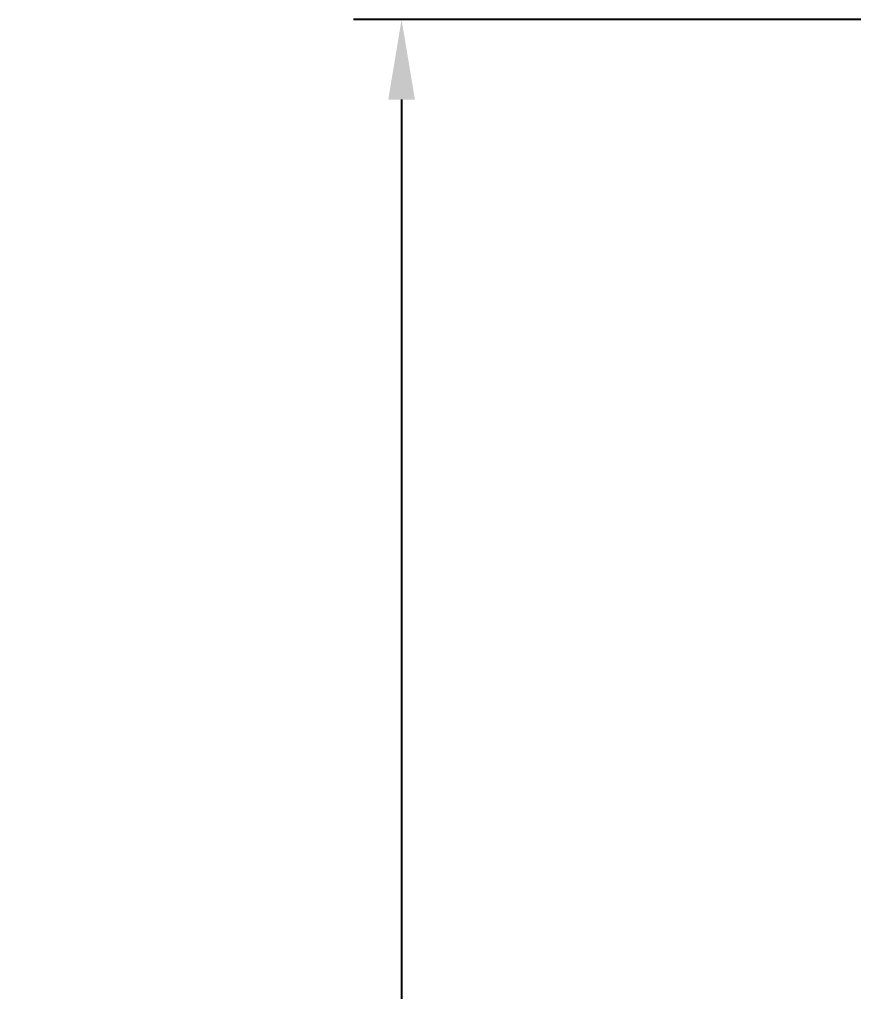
# Model space of a CAD drawing. Extents: x 61367 to 140945, y -1257 to 25588.
# Drawn here: x 80982 to 81529, y 20002 to 20639 of the extents above; entities that cross this region are included whole.
import ezdxf

# ---------------------------------------------------------------- set-up
doc = ezdxf.new("R2010")
doc.units = 0
doc.header["$MEASUREMENT"] = 0
doc.header["$PDMODE"] = 2
doc.header["$PDSIZE"] = 0.2
doc.layers.get('DEFPOINTS').update_dxf_attribs({"linetype": 'CONTINUOUS'})
doc.layers.add('THICK', color=7, linetype='CONTINUOUS', lineweight=0)
doc.styles.add('仿宋', font='SimSun.ttf', dxfattribs={"width": 0.8})
doc.dimstyles.new('12倍', dxfattribs={"dimscale": 21, "dimtxt": 3.5, "dimasz": 2.5, "dimexe": 1.5, "dimexo": 0, "dimgap": 1, "dimtad": 1, "dimtoh": 1, "dimdsep": 46, "dimtxsty": '仿宋', "dimcen": 2.5, "dimdle": 5, "dimclrd": 4, "dimclre": 4, "dimclrt": 3, "dimadec": 0, "dimazin": 0, "dimtfac": 1, "dimtmove": 0, "dimatfit": 3, "dimfxl": 1, "dimtolj": 1, "dimarcsym": 0})

# ---------------------------------------------------------------- blocks, each defined once
blk = doc.blocks.new('*D720')
at = {"layer": 'DEFPOINTS', "color": 0, "transparency": 16777216}
for p in [(81570.81, 20639.09), (81232.7, 17743.09), (81570.81, 17743.09)]:
    blk.add_point(p, dxfattribs=at)
at = {"layer": 'THICK', "color": 4, "linetype": 'Continuous', "lineweight": -2, "transparency": 16777216}
for p, q in [((81570.81, 20639.09), (81201.2, 20639.09)), ((81232.7, 20586.59), (81232.7, 17795.59)), ((81570.81, 17743.09), (81201.2, 17743.09))]:
    blk.add_line(p, q, dxfattribs=at)
at = {"layer": 'THICK', "color": 4, "transparency": 16777216}
for points in [[(81223.95, 20586.59), (81241.45, 20586.59), (81232.7, 20639.09)], [(81223.95, 17795.59), (81241.45, 17795.59), (81232.7, 17743.09)]]:
    blk.add_solid(points, dxfattribs=at)
at = {"layer": 'THICK', "color": 3, "lineweight": 13, "transparency": 16777216, "insert": (81153.11, 19191.09), "char_height": 73.5, "attachment_point": 5, "rotation": 90, "style": '仿宋'}
blk.add_mtext('\\A1;{\\Fromans,gbcbig|c134;TOTAL HEIGHT\\A1;\\fSimSun|b0|i0|c134|p2; 2896\\H0.7x;\\S+0^ -5;}', dxfattribs=at)

msp = doc.modelspace()

# ---------------------------------------------------------------- dimensions: what is measured, and where the dimension line sits
at = {"layer": 'THICK', "color": 4, "lineweight": 13}
dim = msp.add_linear_dim(base=(81232.699, 17743.086), p1=(81570.812, 20639.086), p2=(81570.812, 17743.086), angle=90, text='{\\Fromans,gbcbig|c134;TOTAL HEIGHT\\A1;\\fSimSun|b0|i0|c134|p2; <>\\H0.7x;\\S+0^ -5;}', dimstyle='12倍', dxfattribs=at)
dim.commit()
dim.dimension.update_dxf_attribs({"geometry": '*D720', "text_midpoint": (81232.699, 19191.086), "dimtype": 160})

doc.saveas('drawing.dxf')
